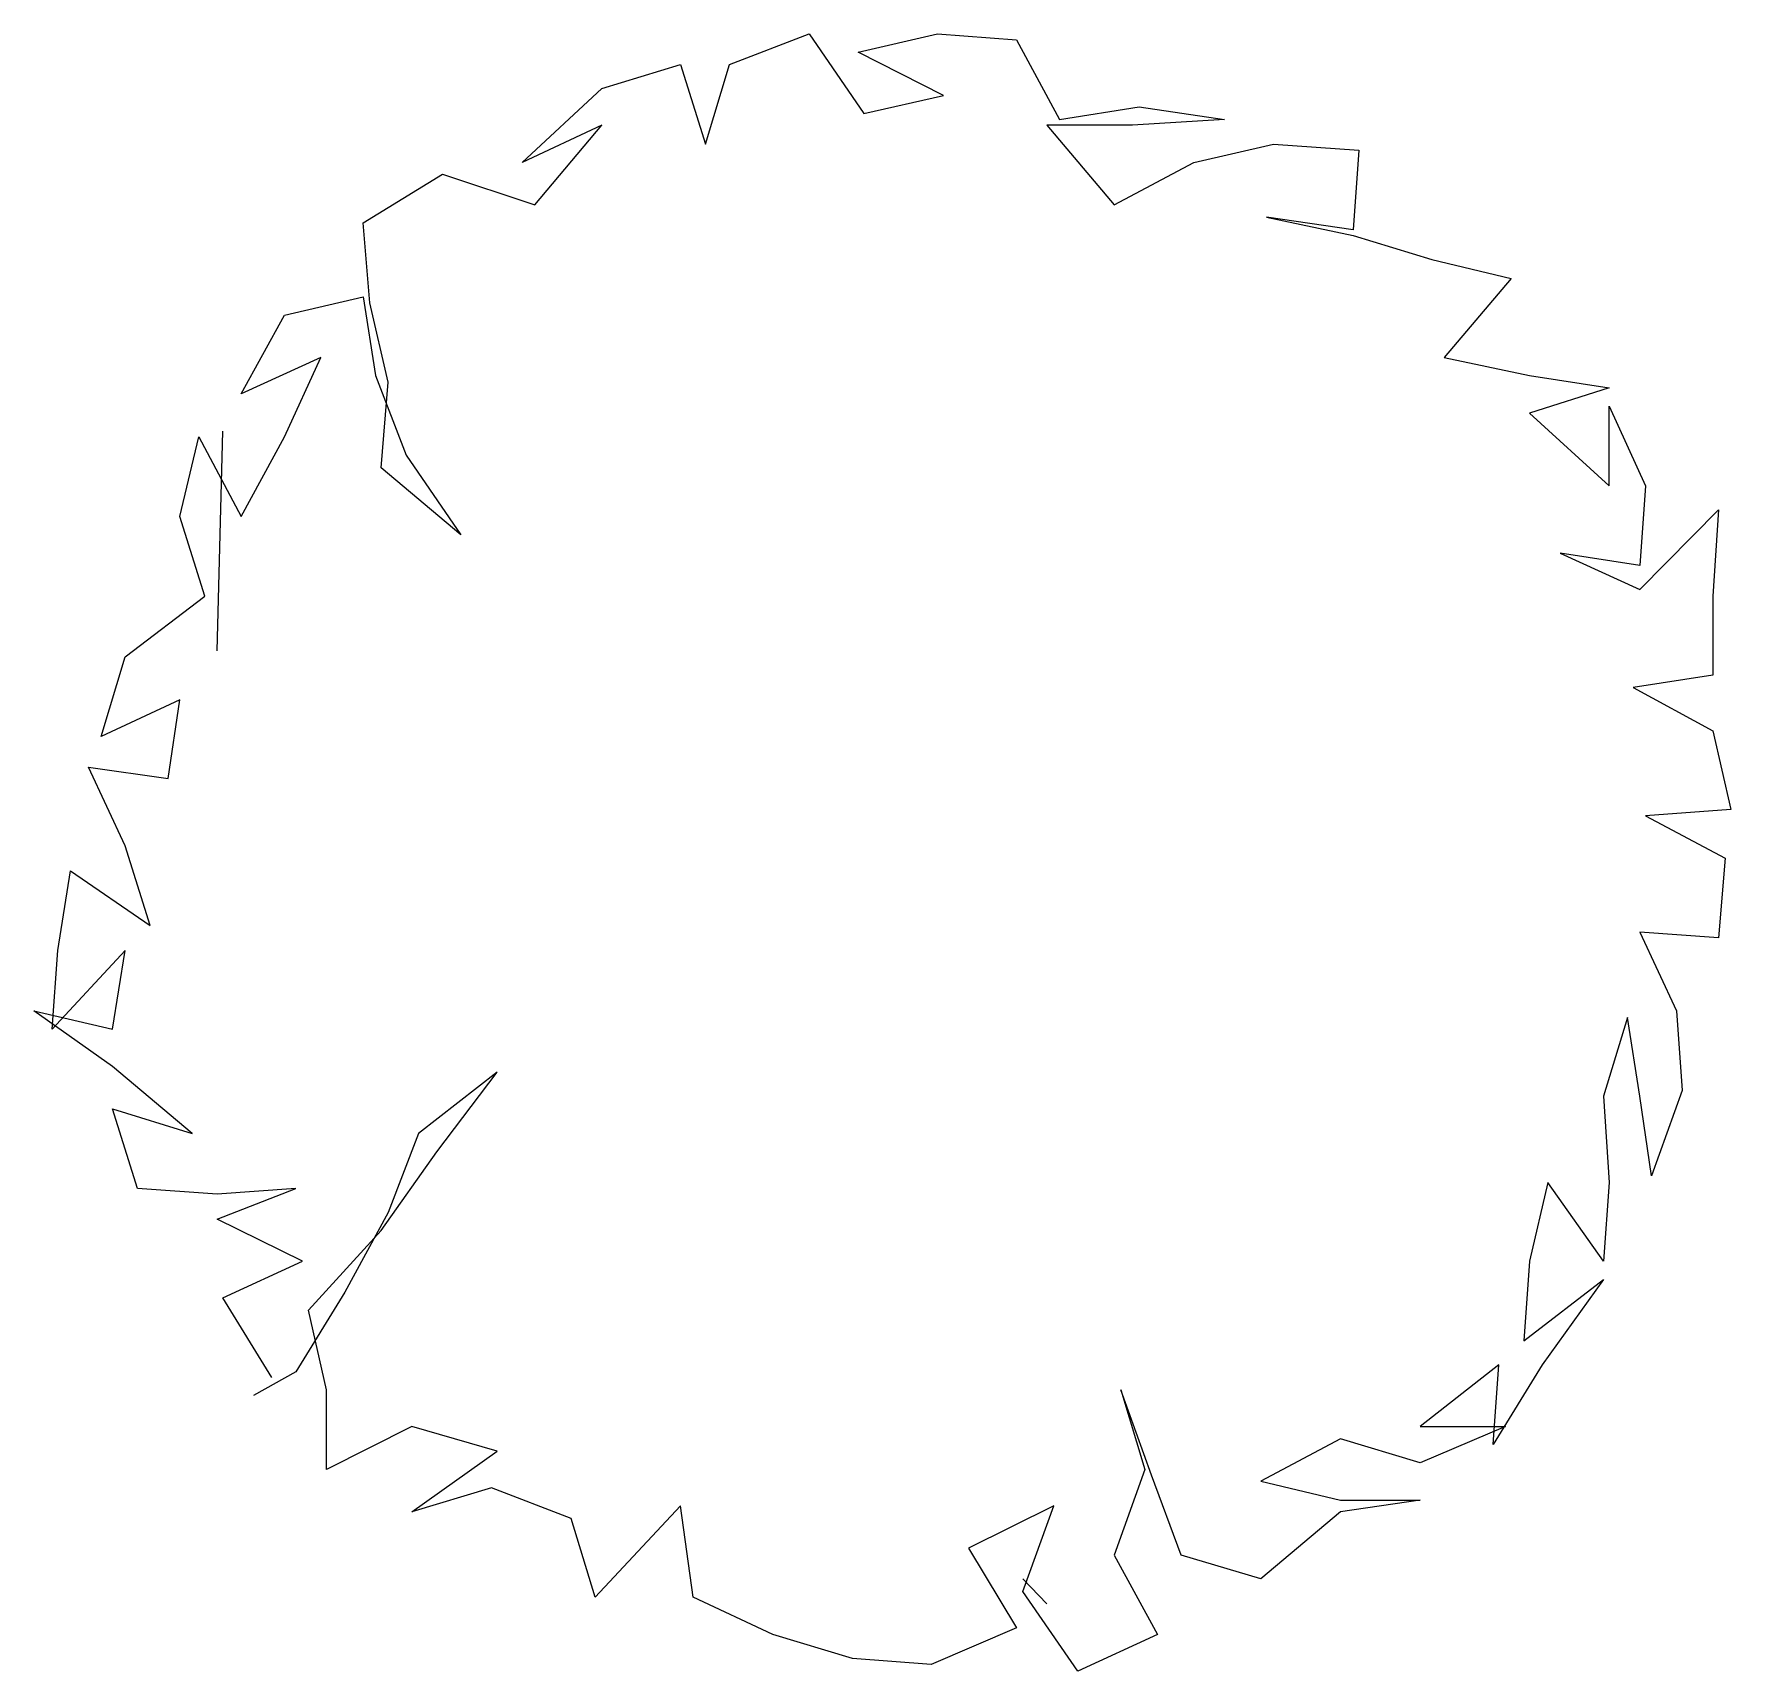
# Model space of a CAD drawing. Extents: x -0.58 to 0.65, y -0.57 to 0.61.
import ezdxf

# ---------------------------------------------------------------- set-up
doc = ezdxf.new("R2010")
doc.units = 0
doc.header["$MEASUREMENT"] = 0
doc.layers.add('1', color=4, linetype='CONTINUOUS')

msp = doc.modelspace()

# ---------------------------------------------------------------- linework, layer by layer
at = {"layer": '1'}
for p, q in [((-0.0748, 0.5903), (-0.0173, 0.6125)), ((-0.0173, 0.6125), (0.0222, 0.555)), ((0.018, 0.5993), (0.0755, 0.6125)), ((0.0755, 0.6125), (0.1323, 0.6083)), ((0.1323, 0.6083), (0.1635, 0.5508)), ((-0.1669, 0.573), (-0.1101, 0.5903)), ((-0.1101, 0.5903), (-0.0921, 0.5328)), ((-0.0921, 0.5328), (-0.0748, 0.5903)), ((0.0797, 0.5681), (0.018, 0.5993)), ((-0.2244, 0.5196), (-0.1669, 0.573)), ((0.0222, 0.555), (0.0797, 0.5681)), ((0.1635, 0.5508), (0.2209, 0.5598)), ((0.2209, 0.5598), (0.2826, 0.5508)), ((-0.1669, 0.5466), (-0.2244, 0.5196)), ((-0.2154, 0.4891), (-0.1669, 0.5466)), ((0.2161, 0.5466), (0.1544, 0.5466)), ((0.1544, 0.5466), (0.2029, 0.4891)), ((0.2826, 0.5508), (0.2161, 0.5466)), ((0.2604, 0.5196), (0.3179, 0.5328)), ((0.3179, 0.5328), (0.3795, 0.5286)), ((0.3795, 0.5286), (0.3754, 0.4711)), ((0.2029, 0.4891), (0.2604, 0.5196)), ((-0.3393, 0.476), (-0.2819, 0.5113)), ((-0.2819, 0.5113), (-0.2154, 0.4891)), ((0.3754, 0.4711), (0.313, 0.4801)), ((0.313, 0.4801), (0.3754, 0.467)), ((-0.3345, 0.4184), (-0.3393, 0.476)), ((0.3754, 0.467), (0.4322, 0.4496)), ((0.4322, 0.4496), (0.4896, 0.4358)), ((0.4896, 0.4358), (0.4412, 0.3789)), ((-0.3961, 0.4094), (-0.3393, 0.4226)), ((-0.3393, 0.4226), (-0.3303, 0.3658)), ((-0.3213, 0.3609), (-0.3345, 0.4184)), ((-0.4273, 0.3526), (-0.3961, 0.4094)), ((-0.3698, 0.3789), (-0.4273, 0.3526)), ((-0.3961, 0.3214), (-0.3698, 0.3789)), ((0.4412, 0.3789), (0.5028, 0.3658)), ((-0.3303, 0.3658), (-0.3082, 0.3082)), ((-0.3262, 0.2992), (-0.3213, 0.3609)), ((0.5028, 0.3658), (0.5603, 0.3568)), ((0.5603, 0.3568), (0.5028, 0.3387)), ((0.5603, 0.2861), (0.5603, 0.3436)), ((0.5603, 0.3436), (0.5866, 0.2861)), ((0.5028, 0.3387), (0.5603, 0.2861)), ((-0.4716, 0.2639), (-0.4578, 0.3214)), ((-0.4578, 0.3214), (-0.4273, 0.2639)), ((-0.4446, 0.1669), (-0.4405, 0.3256)), ((-0.4273, 0.2639), (-0.3961, 0.3214)), ((-0.3082, 0.3082), (-0.2687, 0.2507)), ((-0.2687, 0.2507), (-0.3262, 0.2992)), ((0.5866, 0.2861), (0.5825, 0.2285)), ((-0.4536, 0.2064), (-0.4716, 0.2639)), ((0.5825, 0.2112), (0.6392, 0.2687)), ((0.6392, 0.2687), (0.6351, 0.2064)), ((0.5825, 0.2285), (0.525, 0.2376)), ((0.525, 0.2376), (0.5825, 0.2112)), ((-0.5111, 0.1627), (-0.4536, 0.2064)), ((0.6351, 0.2064), (0.6351, 0.1495)), ((-0.5284, 0.1052), (-0.5111, 0.1627)), ((0.6351, 0.1495), (0.5776, 0.1405)), ((0.5776, 0.1405), (0.6351, 0.1093)), ((-0.4716, 0.1315), (-0.5284, 0.1052)), ((-0.4799, 0.0747), (-0.4716, 0.1315)), ((0.6351, 0.1093), (0.6482, 0.0525)), ((-0.5111, 0.0262), (-0.5374, 0.083)), ((-0.5374, 0.083), (-0.4799, 0.0747)), ((0.6482, 0.0525), (0.5866, 0.0477)), ((0.5866, 0.0477), (0.6441, 0.0172)), ((-0.4931, -0.0313), (-0.5111, 0.0262)), ((0.6441, 0.0172), (0.6392, -0.0403)), ((-0.5596, -0.0494), (-0.5506, 0.0082)), ((-0.5506, 0.0082), (-0.4931, -0.0313)), ((0.6392, -0.0403), (0.5825, -0.0362)), ((0.5825, -0.0362), (0.6088, -0.093)), ((-0.5111, -0.0494), (-0.5637, -0.1062)), ((-0.5637, -0.1062), (-0.5596, -0.0494)), ((-0.5201, -0.1062), (-0.5111, -0.0494)), ((-0.5201, -0.1332), (-0.5769, -0.093)), ((-0.5769, -0.093), (-0.5201, -0.1062)), ((0.5734, -0.0979), (0.5561, -0.1547)), ((0.5825, -0.1547), (0.5734, -0.0979)), ((0.6088, -0.093), (0.6129, -0.1505)), ((-0.4626, -0.1817), (-0.5201, -0.1332)), ((-0.2424, -0.1374), (-0.2992, -0.1817)), ((-0.286, -0.1949), (-0.2424, -0.1374)), ((0.5561, -0.1547), (0.5603, -0.2171)), ((0.5908, -0.2122), (0.5825, -0.1547)), ((0.6129, -0.1505), (0.5908, -0.2122)), ((-0.5021, -0.2212), (-0.5201, -0.1637)), ((-0.5201, -0.1637), (-0.4626, -0.1817)), ((-0.2992, -0.1817), (-0.3213, -0.2386)), ((-0.3262, -0.2517), (-0.286, -0.1949)), ((0.516, -0.2171), (0.5028, -0.2739)), ((0.5561, -0.2739), (0.516, -0.2171)), ((0.5603, -0.2171), (0.5561, -0.2739)), ((-0.4446, -0.2254), (-0.5021, -0.2212)), ((-0.4446, -0.2434), (-0.3878, -0.2212)), ((-0.3878, -0.2212), (-0.4446, -0.2254)), ((-0.383, -0.2739), (-0.4446, -0.2434)), ((-0.3213, -0.2386), (-0.3525, -0.2961)), ((-0.3788, -0.3092), (-0.3262, -0.2517)), ((-0.4405, -0.3002), (-0.383, -0.2739)), ((0.5028, -0.2739), (0.4987, -0.3314)), ((0.4987, -0.3314), (0.5561, -0.2871)), ((0.5561, -0.2871), (0.5118, -0.3487)), ((-0.4051, -0.3578), (-0.4405, -0.3002)), ((-0.3525, -0.2961), (-0.3878, -0.3536)), ((-0.3657, -0.3668), (-0.3788, -0.3092)), ((-0.3878, -0.3536), (-0.4183, -0.3709)), ((0.4806, -0.3487), (0.4239, -0.3931)), ((0.5118, -0.3487), (0.4765, -0.4063)), ((0.4765, -0.4063), (0.4806, -0.3487)), ((-0.3657, -0.4243), (-0.3657, -0.3668)), ((0.2299, -0.4284), (0.2078, -0.3668)), ((0.2078, -0.3668), (0.2251, -0.4243)), ((-0.304, -0.3931), (-0.3657, -0.4243)), ((-0.2424, -0.4111), (-0.304, -0.3931)), ((0.3664, -0.4021), (0.3089, -0.4326)), ((0.4239, -0.4194), (0.3664, -0.4021)), ((0.4239, -0.3931), (0.4855, -0.3931)), ((0.4855, -0.3931), (0.4239, -0.4194)), ((-0.304, -0.4548), (-0.2424, -0.4111)), ((0.2251, -0.4243), (0.2029, -0.486)), ((0.2514, -0.486), (0.2299, -0.4284)), ((-0.2465, -0.4375), (-0.304, -0.4548)), ((-0.1891, -0.4596), (-0.2465, -0.4375)), ((0.3089, -0.4326), (0.3664, -0.4465)), ((-0.1101, -0.4506), (-0.1717, -0.5165)), ((-0.1011, -0.5165), (-0.1101, -0.4506)), ((0.1593, -0.4506), (0.0977, -0.4811)), ((0.1371, -0.5123), (0.1593, -0.4506)), ((0.3664, -0.4465), (0.4239, -0.4465)), ((0.4239, -0.4465), (0.3664, -0.4548)), ((-0.1717, -0.5165), (-0.1891, -0.4596)), ((0.3664, -0.4548), (0.3089, -0.5033)), ((0.0977, -0.4811), (0.1323, -0.5386)), ((0.2029, -0.486), (0.2341, -0.5435)), ((0.3089, -0.5033), (0.2514, -0.486)), ((0.1371, -0.5033), (0.1544, -0.5213)), ((0.1766, -0.5698), (0.1371, -0.5123)), ((-0.0436, -0.5435), (-0.1011, -0.5165)), ((0.1323, -0.5386), (0.0707, -0.565)), ((0.0139, -0.5608), (-0.0436, -0.5435)), ((0.2341, -0.5435), (0.1766, -0.5698)), ((0.0707, -0.565), (0.0139, -0.5608))]:
    msp.add_line(p, q, dxfattribs=at)

doc.saveas('drawing.dxf')
